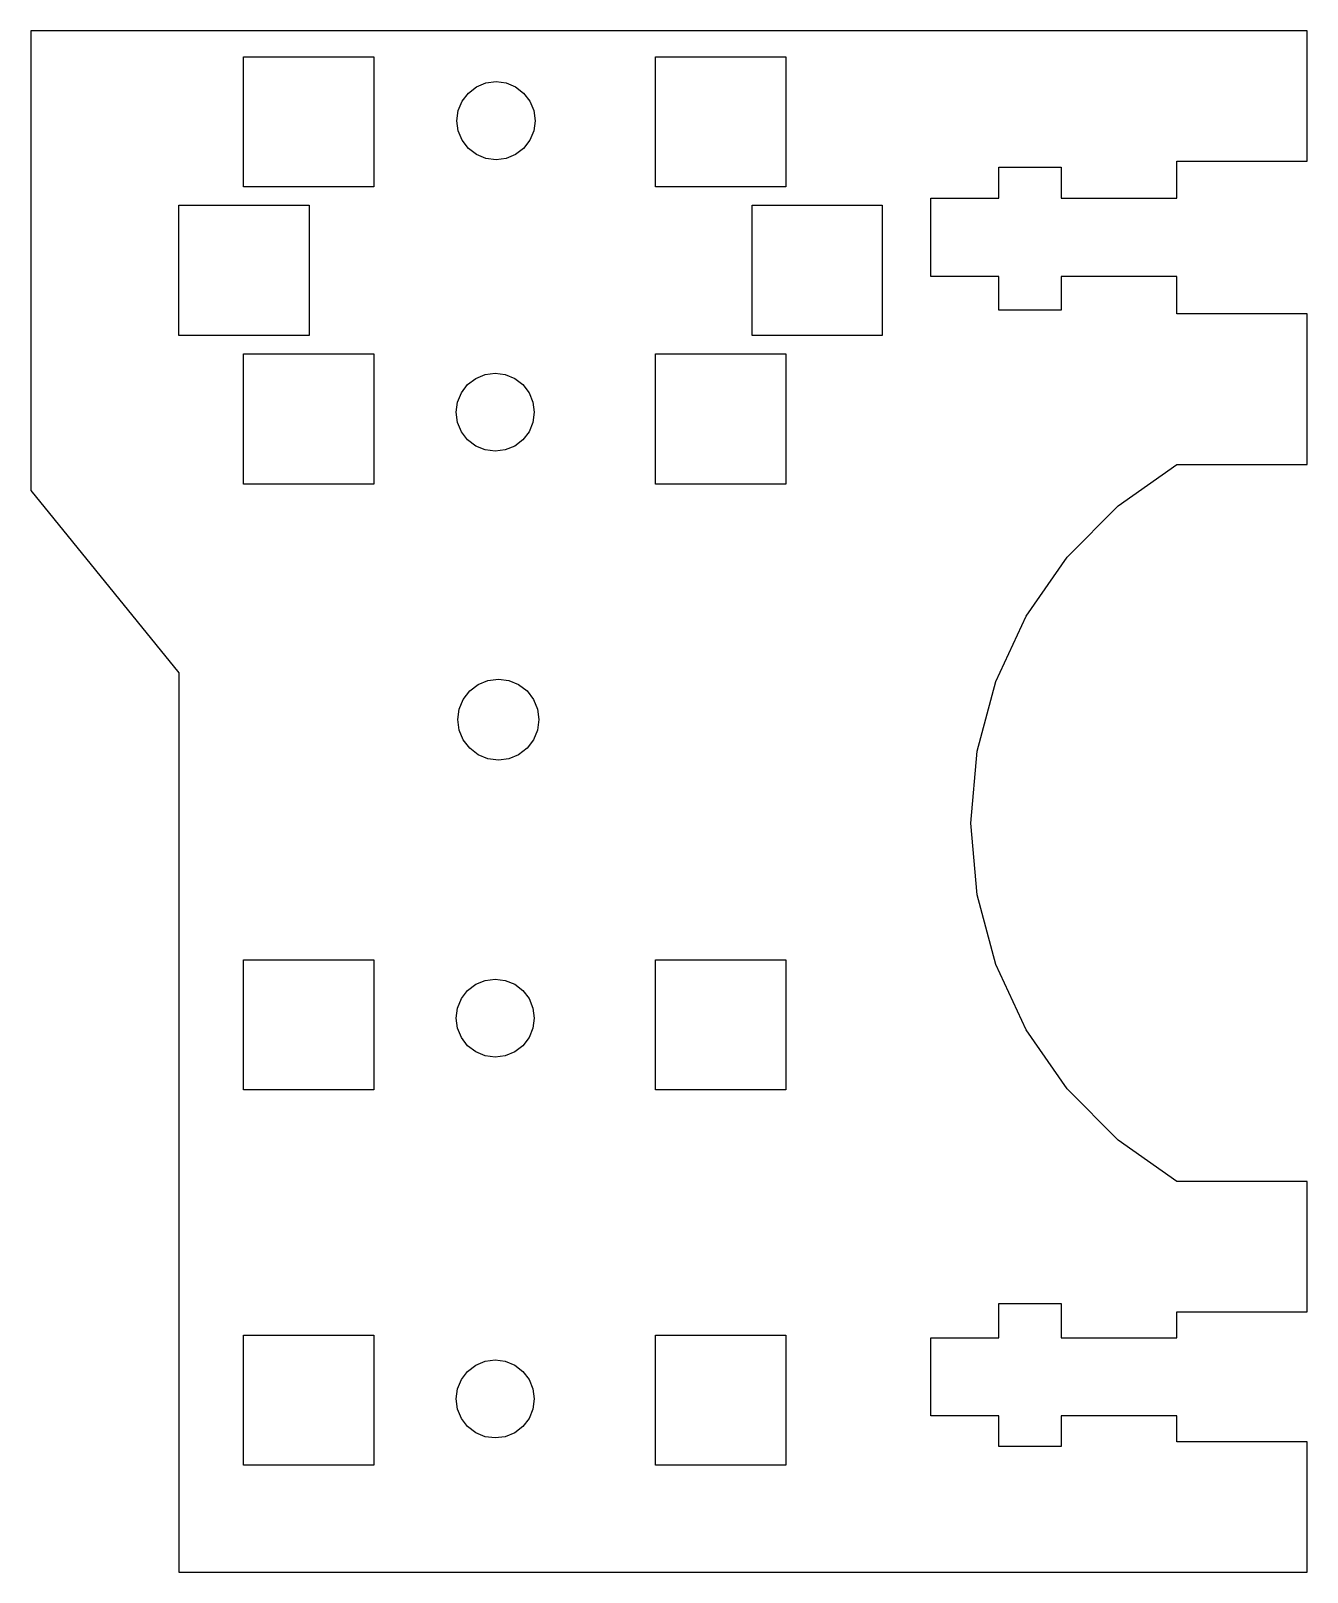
# Model space of a CAD drawing. Header units: metres. Extents: x 352.5 to 401.5, y 126 to 185.2.
import ezdxf

# ---------------------------------------------------------------- set-up
doc = ezdxf.new("R2010")
doc.units = ezdxf.units.M

msp = doc.modelspace()

# ---------------------------------------------------------------- linework, layer by layer
at = {"layer": 'Layer0'}
for points in [[(352.453, 185.169, 34.35), (352.453, 167.515, 34.35), (358.145, 160.514, 34.35), (358.145, 125.978, 34.35), (401.478, 125.978, 34.35), (401.478, 130.978, 34.35), (396.478, 130.978, 34.35), (396.478, 131.978, 34.35), (392.029, 131.978, 34.35), (392.029, 130.802, 34.35), (389.629, 130.802, 34.35), (389.629, 131.978, 34.35), (387.026, 131.978, 34.35), (387.026, 134.978, 34.35), (389.629, 134.978, 34.35), (389.629, 136.302, 34.35), (392.029, 136.302, 34.35), (392.029, 134.978, 34.35), (396.478, 134.978, 34.35), (396.478, 135.978, 34.35), (401.478, 135.978, 34.35), (401.478, 140.978, 34.35), (396.478, 140.978, 34.35), (394.216, 142.573, 34.35), (392.263, 144.535, 34.35), (390.68, 146.806, 34.35), (389.514, 149.316, 34.35), (388.8, 151.991, 34.35), (388.559, 154.748, 34.35), (388.8, 157.506, 34.35), (389.514, 160.18, 34.35), (390.68, 162.69, 34.35), (392.263, 164.961, 34.35), (394.216, 166.923, 34.35), (396.478, 168.518, 34.35), (401.478, 168.518, 34.35), (401.478, 174.305, 34.35), (396.478, 174.305, 34.35), (396.478, 175.737, 34.35), (392.029, 175.737, 34.35), (392.029, 174.436, 34.35), (389.629, 174.436, 34.35), (389.629, 175.737, 34.35), (387.026, 175.737, 34.35), (387.026, 178.737, 34.35), (389.629, 178.737, 34.35), (389.629, 179.936, 34.35), (392.029, 179.936, 34.35), (392.029, 178.737, 34.35), (396.478, 178.737, 34.35), (396.478, 180.169, 34.35), (401.478, 180.169, 34.35), (401.478, 185.169, 34.35), (352.453, 185.169, 34.35)], [(360.625, 184.172, 34.35), (365.625, 184.172, 34.35), (365.625, 179.172, 34.35), (360.625, 179.172, 34.35), (360.625, 184.172, 34.35)], [(376.453, 184.172, 34.35), (381.453, 184.172, 34.35), (381.453, 179.172, 34.35), (376.453, 179.172, 34.35), (376.453, 184.172, 34.35)], [(370.71, 183.166, 34.35), (371.072, 183.016, 34.35), (371.382, 182.778, 34.35), (371.621, 182.467, 34.35), (371.771, 182.105, 34.35), (371.822, 181.717, 34.35), (371.771, 181.329, 34.35), (371.621, 180.967, 34.35), (371.382, 180.656, 34.35), (371.072, 180.418, 34.35), (370.71, 180.268, 34.35), (370.322, 180.217, 34.35), (369.933, 180.268, 34.35), (369.572, 180.418, 34.35), (369.261, 180.656, 34.35), (369.023, 180.967, 34.35), (368.873, 181.329, 34.35), (368.822, 181.717, 34.35), (368.873, 182.105, 34.35), (369.023, 182.467, 34.35), (369.261, 182.778, 34.35), (369.572, 183.016, 34.35), (369.933, 183.166, 34.35), (370.322, 183.217, 34.35), (370.71, 183.166, 34.35)], [(363.145, 173.475, 34.35), (358.145, 173.475, 34.35), (358.145, 178.475, 34.35), (363.145, 178.475, 34.35), (363.145, 173.475, 34.35)], [(385.154, 173.475, 34.35), (380.154, 173.475, 34.35), (380.154, 178.475, 34.35), (385.154, 178.475, 34.35), (385.154, 173.475, 34.35)], [(365.625, 167.762, 34.35), (360.625, 167.762, 34.35), (360.625, 172.762, 34.35), (365.625, 172.762, 34.35), (365.625, 167.762, 34.35)], [(376.453, 172.762, 34.35), (381.453, 172.762, 34.35), (381.453, 167.762, 34.35), (376.453, 167.762, 34.35), (376.453, 172.762, 34.35)], [(371.738, 170.134, 34.35), (371.589, 169.772, 34.35), (371.35, 169.462, 34.35), (371.04, 169.223, 34.35), (370.678, 169.073, 34.35), (370.29, 169.022, 34.35), (369.901, 169.073, 34.35), (369.54, 169.223, 34.35), (369.229, 169.462, 34.35), (368.991, 169.772, 34.35), (368.841, 170.134, 34.35), (368.79, 170.522, 34.35), (368.841, 170.91, 34.35), (368.991, 171.272, 34.35), (369.229, 171.583, 34.35), (369.54, 171.821, 34.35), (369.901, 171.971, 34.35), (370.29, 172.022, 34.35), (370.678, 171.971, 34.35), (371.04, 171.821, 34.35), (371.35, 171.583, 34.35), (371.589, 171.272, 34.35), (371.738, 170.91, 34.35), (371.79, 170.522, 34.35), (371.738, 170.134, 34.35)], [(369.063, 159.496, 34.35), (369.31, 159.819, 34.35), (369.633, 160.066, 34.35), (370.008, 160.222, 34.35), (370.411, 160.275, 34.35), (370.814, 160.222, 34.35), (371.19, 160.066, 34.35), (371.512, 159.819, 34.35), (371.76, 159.496, 34.35), (371.915, 159.121, 34.35), (371.968, 158.718, 34.35), (371.915, 158.315, 34.35), (371.76, 157.939, 34.35), (371.512, 157.617, 34.35), (371.19, 157.369, 34.35), (370.814, 157.214, 34.35), (370.411, 157.161, 34.35), (370.008, 157.214, 34.35), (369.633, 157.369, 34.35), (369.31, 157.617, 34.35), (369.063, 157.939, 34.35), (368.907, 158.315, 34.35), (368.854, 158.718, 34.35), (368.907, 159.121, 34.35), (369.063, 159.496, 34.35)], [(365.625, 144.495, 34.35), (360.625, 144.495, 34.35), (360.625, 149.495, 34.35), (365.625, 149.495, 34.35), (365.625, 144.495, 34.35)], [(376.453, 144.495, 34.35), (376.453, 149.495, 34.35), (381.453, 149.495, 34.35), (381.453, 144.495, 34.35), (376.453, 144.495, 34.35)], [(369.229, 148.316, 34.35), (369.54, 148.554, 34.35), (369.901, 148.704, 34.35), (370.29, 148.755, 34.35), (370.678, 148.704, 34.35), (371.04, 148.554, 34.35), (371.35, 148.316, 34.35), (371.589, 148.005, 34.35), (371.738, 147.643, 34.35), (371.79, 147.255, 34.35), (371.738, 146.867, 34.35), (371.589, 146.505, 34.35), (371.35, 146.195, 34.35), (371.04, 145.956, 34.35), (370.678, 145.806, 34.35), (370.29, 145.755, 34.35), (369.901, 145.806, 34.35), (369.54, 145.956, 34.35), (369.229, 146.195, 34.35), (368.991, 146.505, 34.35), (368.841, 146.867, 34.35), (368.79, 147.255, 34.35), (368.841, 147.643, 34.35), (368.991, 148.005, 34.35), (369.229, 148.316, 34.35)], [(360.625, 130.086, 34.35), (360.625, 135.086, 34.35), (365.625, 135.086, 34.35), (365.625, 130.086, 34.35), (360.625, 130.086, 34.35)], [(381.453, 130.086, 34.35), (376.453, 130.086, 34.35), (376.453, 135.086, 34.35), (381.453, 135.086, 34.35), (381.453, 130.086, 34.35)], [(371.589, 131.881, 34.35), (371.35, 131.57, 34.35), (371.04, 131.331, 34.35), (370.678, 131.182, 34.35), (370.29, 131.131, 34.35), (369.901, 131.182, 34.35), (369.54, 131.331, 34.35), (369.229, 131.57, 34.35), (368.991, 131.881, 34.35), (368.841, 132.242, 34.35), (368.79, 132.631, 34.35), (368.841, 133.019, 34.35), (368.991, 133.381, 34.35), (369.229, 133.691, 34.35), (369.54, 133.93, 34.35), (369.901, 134.079, 34.35), (370.29, 134.131, 34.35), (370.678, 134.079, 34.35), (371.04, 133.93, 34.35), (371.35, 133.691, 34.35), (371.589, 133.381, 34.35), (371.738, 133.019, 34.35), (371.79, 132.631, 34.35), (371.738, 132.242, 34.35), (371.589, 131.881, 34.35)]]:
    msp.add_polyline3d(points, dxfattribs=at)

doc.saveas('drawing.dxf')
